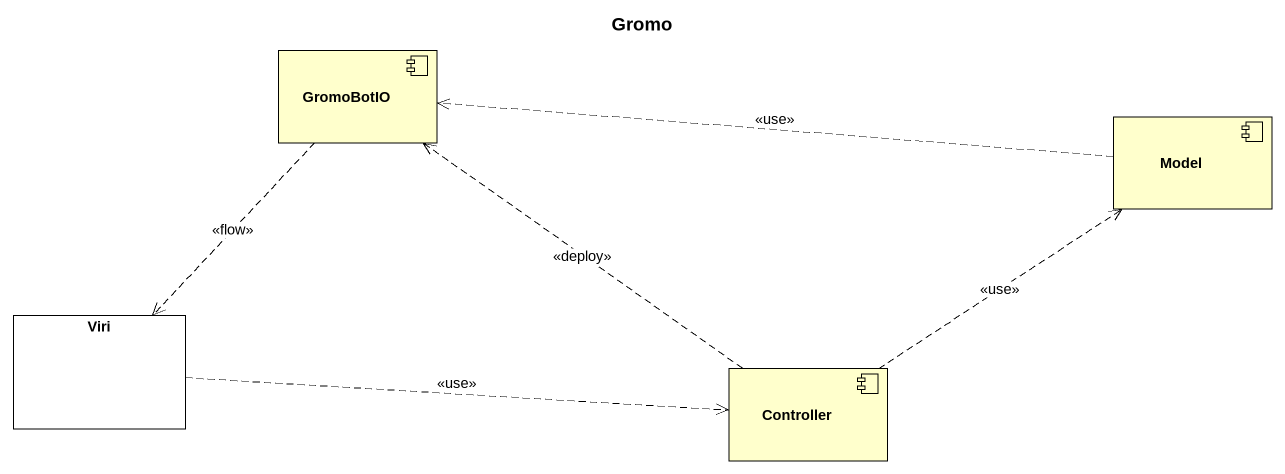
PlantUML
@startuml
title Gromo
component GromoBotIO
component Model
rectangle Viri
component Controller
GromoBotIO ..> Viri : <<flow>>
Model .left.> GromoBotIO : <<use>>
Viri .right.> Controller : <<use>>
Controller .up.> GromoBotIO : <<deploy>>
Controller .up.> Model : <<use>>
@enduml
